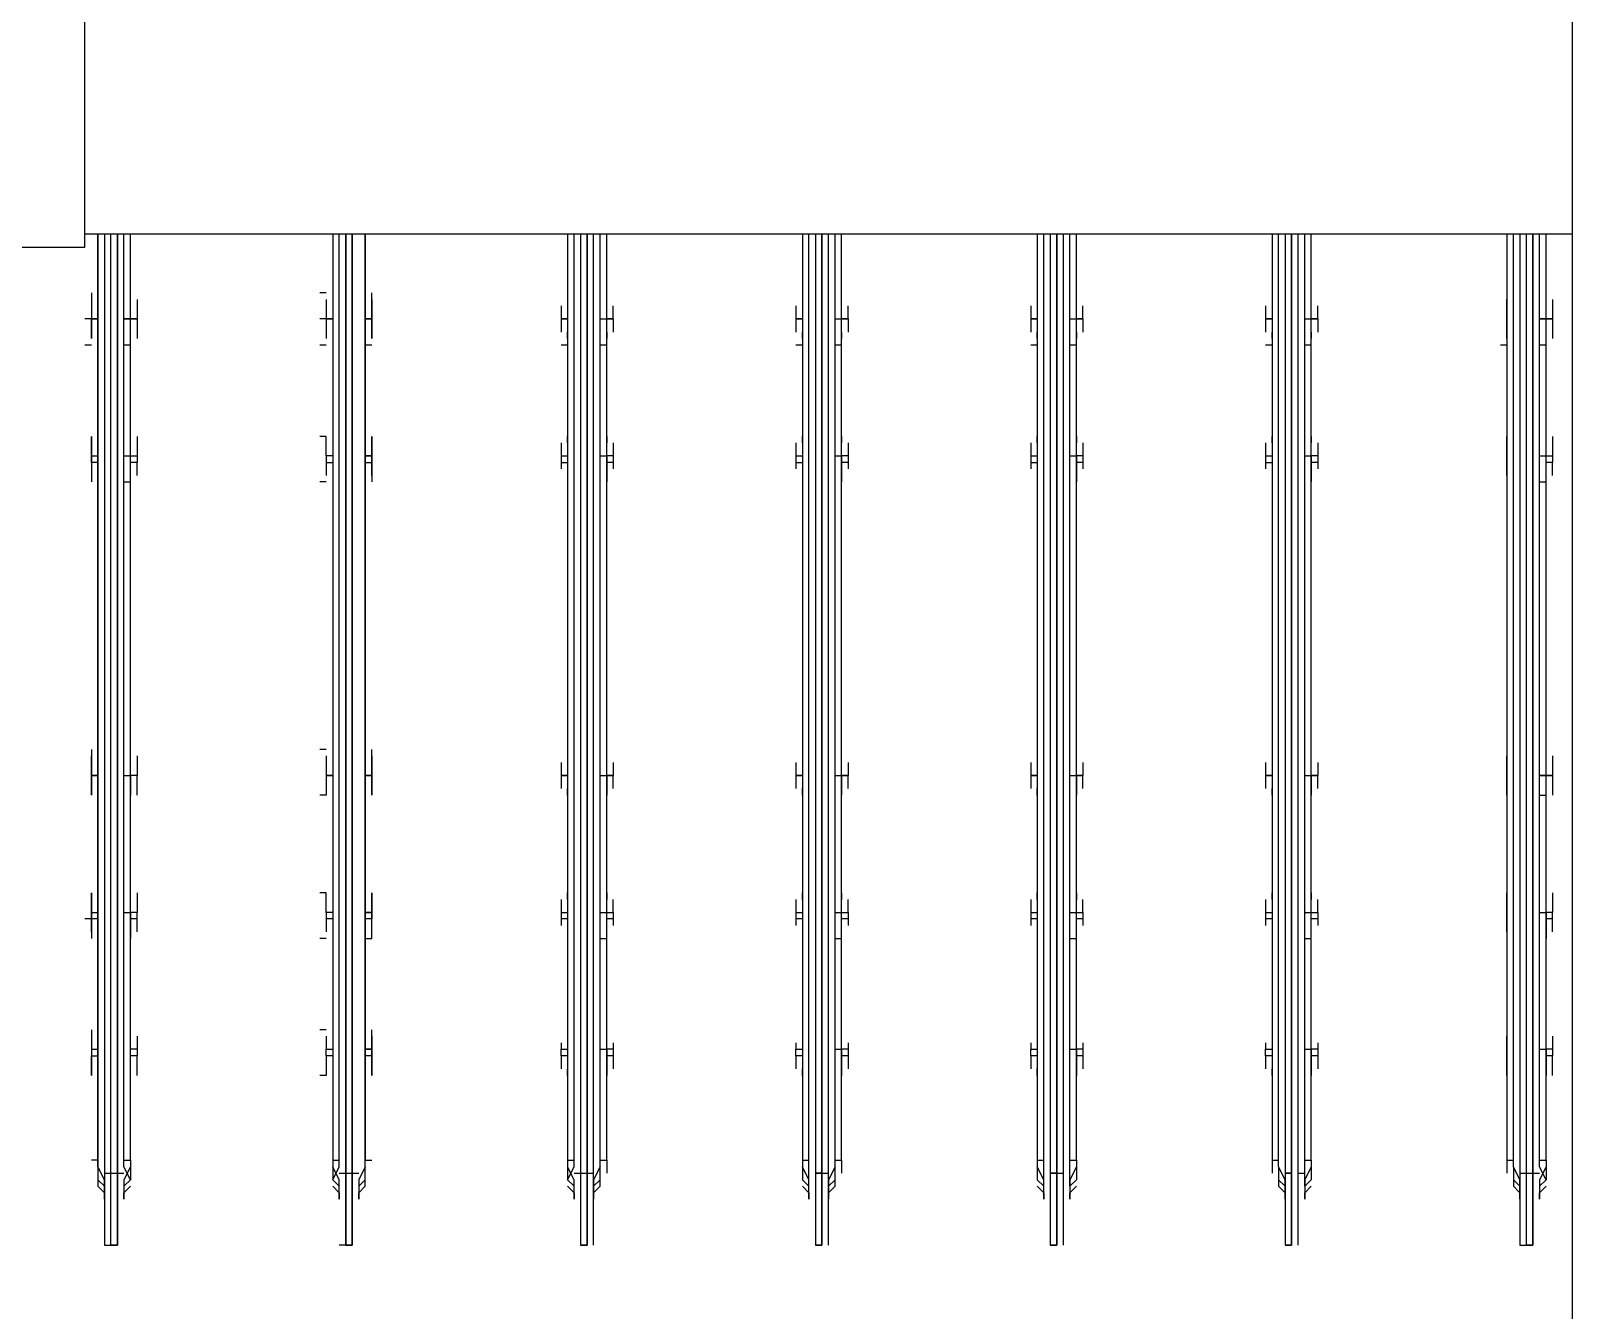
# Model space of a CAD drawing. Header units: metres. Extents: x 531689 to 532245, y 2673919 to 2674172.
# Drawn here: x 532023.7036 to 532024.0304, y 2674040.5751 to 2674040.8464 of the extents above; entities that cross this region are included whole.
import ezdxf

# ---------------------------------------------------------------- set-up
doc = ezdxf.new("R2010")
doc.units = ezdxf.units.M
doc.header["$MEASUREMENT"] = 0
doc.layers.add('IDT', color=7, linetype='Continuous')

# ---------------------------------------------------------------- blocks, each defined once
blk = doc.blocks.new('IDT')
at = {"layer": 'IDT', "color": 0, "lineweight": 25}
for p, q in [((16.90086, 8.9452), (16.90086, 9.80413)), ((16.91054, 9.66997), (16.90916, 9.66997)), ((16.90916, 9.66997), (16.90916, 9.65475)), ((16.90916, 9.65337), (16.90916, 9.66997)), ((16.90916, 9.66997), (16.91054, 9.66997)), ((16.91192, 9.66997), (16.91054, 9.66997)), ((16.91054, 9.66997), (16.91054, 9.65475)), ((16.91192, 9.65337), (16.91192, 9.66997)), ((16.95895, 9.66997), (16.95895, 9.65337)), ((16.96172, 9.66997), (16.96033, 9.66997)), ((16.96033, 9.66997), (16.96172, 9.66997)), ((16.96033, 9.65475), (16.96033, 9.66997)), ((16.96033, 9.66997), (16.96033, 9.65475)), ((16.96172, 9.65337), (16.96172, 9.66997)), ((17.00874, 9.66997), (17.00874, 9.65337)), ((17.01151, 9.66997), (17.01013, 9.66997)), ((17.01013, 9.66997), (17.01151, 9.66997)), ((17.01013, 9.65475), (17.01013, 9.66997)), ((17.01013, 9.66997), (17.01013, 9.65475)), ((17.01151, 9.65337), (17.01151, 9.66997)), ((17.05854, 9.66997), (17.05854, 9.65337)), ((17.0613, 9.66997), (17.05992, 9.66997)), ((17.05992, 9.66997), (17.0613, 9.66997)), ((17.05992, 9.65475), (17.05992, 9.66997)), ((17.05992, 9.66997), (17.05992, 9.65475)), ((17.0613, 9.65337), (17.0613, 9.66997)), ((17.10833, 9.66997), (17.10833, 9.65337)), ((17.1111, 9.66997), (17.10971, 9.66997)), ((17.10971, 9.66997), (17.1111, 9.66997)), ((17.10971, 9.65475), (17.10971, 9.66997)), ((17.10971, 9.66997), (17.10971, 9.65475)), ((17.1111, 9.65337), (17.1111, 9.66997)), ((17.15951, 9.65475), (17.15951, 9.66997)), ((17.15951, 9.66997), (17.16089, 9.66997)), ((17.16089, 9.66997), (17.15951, 9.66997)), ((17.15951, 9.66997), (17.15951, 9.65337)), ((17.16089, 9.66997), (17.16089, 9.65475)), ((17.16089, 9.65337), (17.16089, 9.66997)), ((17.16089, 9.66997), (17.16227, 9.66997)), ((17.21068, 9.66997), (17.2093, 9.66997)), ((17.2093, 9.66997), (17.2093, 9.65337)), ((17.2093, 9.65475), (17.2093, 9.66997)), ((17.2093, 9.66997), (17.21068, 9.66997)), ((17.21207, 9.66997), (17.21068, 9.66997)), ((17.21068, 9.66997), (17.21068, 9.65475)), ((17.21207, 9.65337), (17.21207, 9.66997)), ((16.90777, 9.6589), (16.90639, 9.65752)), ((16.90639, 9.65614), (16.90777, 9.65752)), ((16.90777, 9.65752), (16.90639, 9.65614)), ((16.90777, 9.65614), (16.90777, 9.66028)), ((16.90777, 9.66028), (16.90777, 9.6589)), ((16.91192, 9.6589), (16.91192, 9.66028)), ((16.91192, 9.66028), (16.91192, 9.65614)), ((16.91331, 9.65752), (16.91192, 9.6589)), ((16.91331, 9.65614), (16.91192, 9.65752)), ((16.91331, 9.65337), (16.91331, 9.65752)), ((16.95757, 9.6589), (16.95618, 9.65752)), ((16.95618, 9.65614), (16.95757, 9.65752)), ((16.95757, 9.65614), (16.95757, 9.66028)), ((16.95757, 9.66028), (16.95757, 9.6589)), ((16.95757, 9.65752), (16.95757, 9.65337)), ((16.96172, 9.6589), (16.96172, 9.66028)), ((16.96172, 9.66028), (16.96172, 9.65614)), ((16.9631, 9.65752), (16.96172, 9.6589)), ((16.9631, 9.65614), (16.96172, 9.65752)), ((16.9631, 9.65337), (16.9631, 9.65752)), ((17.00736, 9.6589), (17.00598, 9.65752)), ((17.00598, 9.65614), (17.00736, 9.65752)), ((17.00736, 9.65614), (17.00736, 9.66028)), ((17.00736, 9.66028), (17.00736, 9.6589)), ((17.00736, 9.65752), (17.00736, 9.65337)), ((17.01289, 9.6589), (17.01289, 9.66028)), ((17.01289, 9.66028), (17.01289, 9.65614)), ((17.01428, 9.65752), (17.01289, 9.6589)), ((17.01428, 9.65614), (17.01289, 9.65752)), ((17.01289, 9.65752), (17.01289, 9.65337)), ((17.05854, 9.6589), (17.05715, 9.65752)), ((17.05715, 9.65752), (17.05715, 9.65337)), ((17.05854, 9.65752), (17.05715, 9.65614)), ((17.05854, 9.66028), (17.05854, 9.6589)), ((17.05854, 9.65614), (17.05854, 9.66028)), ((17.06269, 9.6589), (17.06269, 9.66028)), ((17.06269, 9.66028), (17.06269, 9.65614)), ((17.06407, 9.65752), (17.06269, 9.6589)), ((17.06407, 9.65614), (17.06269, 9.65752)), ((17.06269, 9.65752), (17.06269, 9.65337)), ((17.10833, 9.6589), (17.10695, 9.65752)), ((17.10695, 9.65752), (17.10695, 9.65337)), ((17.10833, 9.65752), (17.10695, 9.65614)), ((17.10833, 9.66028), (17.10833, 9.6589)), ((17.10833, 9.65614), (17.10833, 9.66028)), ((17.11248, 9.6589), (17.11248, 9.66028)), ((17.11248, 9.66028), (17.11248, 9.65614)), ((17.11386, 9.65752), (17.11248, 9.6589)), ((17.11386, 9.65614), (17.11248, 9.65752)), ((17.11248, 9.65752), (17.11386, 9.65614)), ((17.15812, 9.6589), (17.15674, 9.65752)), ((17.15674, 9.65752), (17.15674, 9.65337)), ((17.15812, 9.65752), (17.15674, 9.65614)), ((17.15812, 9.66028), (17.15812, 9.6589)), ((17.15812, 9.65614), (17.15812, 9.66028)), ((17.16227, 9.6589), (17.16227, 9.66028)), ((17.16227, 9.66028), (17.16227, 9.65614)), ((17.16366, 9.65752), (17.16227, 9.6589)), ((17.16366, 9.65614), (17.16227, 9.65752)), ((17.16227, 9.65752), (17.16366, 9.65614)), ((17.20792, 9.6589), (17.20653, 9.65752)), ((17.20653, 9.65614), (17.20792, 9.65752)), ((17.20792, 9.65752), (17.20653, 9.65614)), ((17.20792, 9.65614), (17.20792, 9.66028)), ((17.20792, 9.66028), (17.20792, 9.6589)), ((17.21207, 9.6589), (17.21207, 9.66028)), ((17.21207, 9.66028), (17.21207, 9.65614)), ((17.21345, 9.65752), (17.21207, 9.6589)), ((17.21345, 9.65614), (17.21207, 9.65752)), ((17.21345, 9.65337), (17.21345, 9.65752)), ((16.90639, 9.65337), (16.90777, 9.65614)), ((16.90639, 9.65475), (16.90639, 9.65614)), ((16.90639, 9.65614), (16.90777, 9.65337)), ((16.90639, 9.65199), (16.90639, 9.65475)), ((16.90916, 9.65475), (16.90777, 9.65475)), ((16.91054, 9.65475), (16.90916, 9.65475)), ((16.90916, 9.65475), (16.90916, 9.45558)), ((16.91192, 9.65475), (16.91054, 9.65475)), ((16.91054, 9.65475), (16.91054, 9.45558)), ((16.91192, 9.65614), (16.91331, 9.65337)), ((16.91331, 9.65475), (16.91331, 9.65614)), ((16.91469, 9.65199), (16.91469, 9.65475)), ((16.95618, 9.65337), (16.95757, 9.65614)), ((16.95618, 9.65475), (16.95618, 9.65614)), ((16.95618, 9.65199), (16.95618, 9.65475)), ((16.95895, 9.65475), (16.95757, 9.65475)), ((16.96172, 9.65475), (16.96033, 9.65475)), ((16.96033, 9.65475), (16.96172, 9.65475)), ((16.96033, 9.45558), (16.96033, 9.65475)), ((16.96033, 9.65475), (16.96033, 9.45558)), ((16.96172, 9.65614), (16.9631, 9.65337)), ((16.9631, 9.65475), (16.9631, 9.65614)), ((16.96448, 9.65199), (16.96448, 9.65475)), ((17.00598, 9.65337), (17.00736, 9.65614)), ((17.00598, 9.65475), (17.00598, 9.65614)), ((17.00598, 9.65199), (17.00598, 9.65475)), ((17.01013, 9.65475), (17.00874, 9.65475)), ((17.01013, 9.65475), (17.01013, 9.45558)), ((17.01013, 9.45558), (17.01013, 9.65475)), ((17.01013, 9.65475), (17.01151, 9.65475)), ((17.01151, 9.65475), (17.01013, 9.65475)), ((17.01289, 9.65614), (17.01428, 9.65337)), ((17.01428, 9.65475), (17.01428, 9.65614)), ((17.01428, 9.65199), (17.01428, 9.65475)), ((17.05577, 9.65199), (17.05577, 9.65475)), ((17.05715, 9.65337), (17.05854, 9.65614)), ((17.05715, 9.65614), (17.05715, 9.65475)), ((17.05992, 9.65475), (17.05854, 9.65475)), ((17.05992, 9.65475), (17.05992, 9.45558)), ((17.05992, 9.45558), (17.05992, 9.65475)), ((17.05992, 9.65475), (17.0613, 9.65475)), ((17.0613, 9.65475), (17.05992, 9.65475)), ((17.06269, 9.65614), (17.06407, 9.65337)), ((17.06407, 9.65475), (17.06407, 9.65614)), ((17.06407, 9.65199), (17.06407, 9.65475)), ((17.10556, 9.65199), (17.10556, 9.65475)), ((17.10695, 9.65337), (17.10833, 9.65614)), ((17.10695, 9.65614), (17.10695, 9.65475)), ((17.10971, 9.65475), (17.10833, 9.65475)), ((17.1111, 9.65475), (17.10971, 9.65475)), ((17.10971, 9.45558), (17.10971, 9.65475)), ((17.10971, 9.65475), (17.10971, 9.45558)), ((17.11248, 9.65475), (17.1111, 9.65475)), ((17.11248, 9.65614), (17.11386, 9.65337)), ((17.11386, 9.65614), (17.11248, 9.65337)), ((17.11386, 9.65475), (17.11386, 9.65614)), ((17.11386, 9.65199), (17.11386, 9.65475)), ((17.15674, 9.65337), (17.15812, 9.65614)), ((17.15674, 9.65614), (17.15674, 9.65475)), ((17.15674, 9.65475), (17.15674, 9.65199)), ((17.15951, 9.65475), (17.15812, 9.65475)), ((17.16089, 9.65475), (17.15951, 9.65475)), ((17.15951, 9.45558), (17.15951, 9.65475)), ((17.16227, 9.65475), (17.16089, 9.65475)), ((17.16089, 9.65475), (17.16089, 9.45558)), ((17.16227, 9.65614), (17.16366, 9.65337)), ((17.16366, 9.65614), (17.16227, 9.65337)), ((17.16366, 9.65475), (17.16366, 9.65614)), ((17.16366, 9.65199), (17.16366, 9.65475)), ((17.20653, 9.65337), (17.20792, 9.65614)), ((17.20653, 9.65475), (17.20653, 9.65614)), ((17.20653, 9.65614), (17.20792, 9.65337)), ((17.20653, 9.65199), (17.20653, 9.65475)), ((17.2093, 9.65475), (17.20792, 9.65475)), ((17.21068, 9.65475), (17.2093, 9.65475)), ((17.2093, 9.45558), (17.2093, 9.65475)), ((17.21207, 9.65475), (17.21068, 9.65475)), ((17.21068, 9.65475), (17.21068, 9.45558)), ((17.21207, 9.65614), (17.21345, 9.65337)), ((17.21345, 9.65475), (17.21345, 9.65614)), ((17.21345, 9.65199), (17.21345, 9.65475)), ((16.90777, 9.65199), (16.90639, 9.65199)), ((16.90639, 9.65199), (16.90639, 9.45558)), ((16.90777, 9.65337), (16.90777, 9.45558)), ((16.90916, 9.45558), (16.90916, 9.65337)), ((16.91192, 9.45558), (16.91192, 9.65337)), ((16.91331, 9.65337), (16.91331, 9.45558)), ((16.91469, 9.65199), (16.91331, 9.65199)), ((16.91469, 9.45558), (16.91469, 9.65199)), ((16.95757, 9.65199), (16.95618, 9.65199)), ((16.95618, 9.65199), (16.95618, 9.45558)), ((16.95757, 9.65337), (16.95757, 9.45558)), ((16.95895, 9.65337), (16.95895, 9.45558)), ((16.96172, 9.45558), (16.96172, 9.65337)), ((16.9631, 9.65337), (16.9631, 9.45558)), ((16.96448, 9.65199), (16.9631, 9.65199)), ((16.96448, 9.45558), (16.96448, 9.65199)), ((17.00736, 9.65199), (17.00598, 9.65199)), ((17.00598, 9.65199), (17.00598, 9.45558)), ((17.00736, 9.65337), (17.00736, 9.45558)), ((17.00874, 9.65337), (17.00874, 9.45558)), ((17.01151, 9.45558), (17.01151, 9.65337)), ((17.01289, 9.65337), (17.01289, 9.45558)), ((17.01428, 9.65199), (17.01289, 9.65199)), ((17.01428, 9.45558), (17.01428, 9.65199)), ((17.05715, 9.65199), (17.05577, 9.65199)), ((17.05577, 9.65199), (17.05577, 9.45558)), ((17.05715, 9.65337), (17.05715, 9.45558)), ((17.05854, 9.65337), (17.05854, 9.45558)), ((17.0613, 9.45558), (17.0613, 9.65337)), ((17.06269, 9.65337), (17.06269, 9.45558)), ((17.06407, 9.65199), (17.06269, 9.65199)), ((17.06407, 9.45558), (17.06407, 9.65199)), ((17.10695, 9.65199), (17.10556, 9.65199)), ((17.10556, 9.65199), (17.10556, 9.45558)), ((17.10695, 9.65337), (17.10695, 9.45558)), ((17.10833, 9.65337), (17.10833, 9.45558)), ((17.1111, 9.45558), (17.1111, 9.65337)), ((17.11248, 9.65337), (17.11248, 9.45558)), ((17.11386, 9.65199), (17.11248, 9.65199)), ((17.11386, 9.45558), (17.11386, 9.65199)), ((17.15674, 9.65199), (17.15536, 9.65199)), ((17.15674, 9.65337), (17.15674, 9.45558)), ((17.15674, 9.45558), (17.15674, 9.65199)), ((17.15951, 9.65337), (17.15951, 9.45558)), ((17.16089, 9.45558), (17.16089, 9.65337)), ((17.16227, 9.65337), (17.16227, 9.45558)), ((17.16366, 9.65199), (17.16227, 9.65199)), ((17.16366, 9.45558), (17.16366, 9.65199)), ((17.20792, 9.65199), (17.20653, 9.65199)), ((17.20653, 9.65199), (17.20653, 9.45558)), ((17.20792, 9.65337), (17.20792, 9.45558)), ((17.2093, 9.65337), (17.2093, 9.45558)), ((17.21207, 9.45558), (17.21207, 9.65337)), ((17.21345, 9.65337), (17.21345, 9.45558)), ((17.21345, 9.45558), (17.21345, 9.65199)), ((17.21345, 9.65199), (17.21483, 9.65199)), ((16.90501, 9.634), (16.90501, 9.63262)), ((16.90501, 9.63262), (16.90501, 9.62986)), ((16.90639, 9.62847), (16.90639, 9.634)), ((16.91469, 9.62986), (16.91469, 9.634)), ((16.91469, 9.634), (16.91469, 9.63262)), ((16.91469, 9.63262), (16.91469, 9.62986)), ((16.9548, 9.62986), (16.9548, 9.63262)), ((16.95618, 9.62986), (16.95618, 9.634)), ((16.95618, 9.634), (16.95618, 9.63262)), ((16.96448, 9.62847), (16.96448, 9.634)), ((16.96448, 9.634), (16.96448, 9.63262)), ((16.96587, 9.62986), (16.96587, 9.63262)), ((17.00459, 9.62986), (17.00459, 9.63262)), ((17.00598, 9.62986), (17.00598, 9.634)), ((17.00598, 9.634), (17.00598, 9.63262)), ((17.01428, 9.62847), (17.01428, 9.634)), ((17.01428, 9.634), (17.01428, 9.63262)), ((17.01566, 9.62986), (17.01566, 9.63262)), ((17.05439, 9.62986), (17.05439, 9.63262)), ((17.05577, 9.62986), (17.05577, 9.634)), ((17.05577, 9.634), (17.05577, 9.63262)), ((17.06407, 9.62847), (17.06407, 9.634)), ((17.06407, 9.634), (17.06407, 9.63262)), ((17.06545, 9.62986), (17.06545, 9.63262)), ((17.10418, 9.62986), (17.10418, 9.63262)), ((17.10556, 9.62986), (17.10556, 9.634)), ((17.10556, 9.634), (17.10556, 9.63262)), ((17.11386, 9.62847), (17.11386, 9.634)), ((17.11386, 9.634), (17.11386, 9.63262)), ((17.11525, 9.62986), (17.11525, 9.63262)), ((17.15536, 9.62986), (17.15536, 9.634)), ((17.15536, 9.634), (17.15536, 9.63262)), ((17.15536, 9.63262), (17.15536, 9.62986)), ((17.16366, 9.62847), (17.16366, 9.634)), ((17.16504, 9.63262), (17.16504, 9.634)), ((17.16504, 9.634), (17.16642, 9.634)), ((17.16504, 9.62986), (17.16504, 9.63262)), ((17.20515, 9.634), (17.20515, 9.63262)), ((17.20515, 9.63262), (17.20515, 9.62986)), ((17.20653, 9.634), (17.20653, 9.62986)), ((17.21483, 9.62986), (17.21483, 9.634)), ((17.21483, 9.634), (17.21483, 9.63262)), ((17.21483, 9.63262), (17.21483, 9.62986)), ((16.90501, 9.62847), (16.90501, 9.62986)), ((16.90501, 9.62986), (16.90639, 9.62986)), ((16.90501, 9.62709), (16.90501, 9.62847)), ((16.90501, 9.62847), (16.90639, 9.62847)), ((16.90777, 9.62847), (16.90639, 9.62847)), ((16.90639, 9.62847), (16.90639, 9.62432)), ((16.91469, 9.62432), (16.91469, 9.62986)), ((16.91469, 9.62986), (16.91469, 9.62709)), ((16.9548, 9.62847), (16.9548, 9.62986)), ((16.9548, 9.62986), (16.95618, 9.62986)), ((16.9548, 9.62709), (16.9548, 9.62847)), ((16.9548, 9.62847), (16.95618, 9.62847)), ((16.95618, 9.62847), (16.95618, 9.62986)), ((16.95757, 9.62847), (16.95618, 9.62847)), ((16.95618, 9.62847), (16.95618, 9.62432)), ((16.96448, 9.62986), (16.96587, 9.62986)), ((16.96448, 9.62432), (16.96448, 9.62847)), ((16.96587, 9.62847), (16.96448, 9.62847)), ((16.96587, 9.62986), (16.96587, 9.62847)), ((16.96587, 9.62709), (16.96587, 9.62847)), ((17.00459, 9.62847), (17.00459, 9.62986)), ((17.00459, 9.62986), (17.00598, 9.62986)), ((17.00459, 9.62709), (17.00459, 9.62847)), ((17.00459, 9.62847), (17.00598, 9.62847)), ((17.00598, 9.62847), (17.00598, 9.62986)), ((17.00736, 9.62847), (17.00598, 9.62847)), ((17.00598, 9.62847), (17.00598, 9.62432)), ((17.01428, 9.62986), (17.01566, 9.62986)), ((17.01428, 9.62432), (17.01428, 9.62847)), ((17.01566, 9.62847), (17.01428, 9.62847)), ((17.01566, 9.62986), (17.01566, 9.62847)), ((17.01566, 9.62709), (17.01566, 9.62847)), ((17.05439, 9.62847), (17.05439, 9.62986)), ((17.05439, 9.62986), (17.05577, 9.62986)), ((17.05439, 9.62709), (17.05439, 9.62847)), ((17.05439, 9.62847), (17.05577, 9.62847)), ((17.05577, 9.62847), (17.05577, 9.62986)), ((17.05715, 9.62847), (17.05577, 9.62847)), ((17.05577, 9.62847), (17.05577, 9.62432)), ((17.06407, 9.62986), (17.06545, 9.62986)), ((17.06407, 9.62432), (17.06407, 9.62847)), ((17.06545, 9.62847), (17.06407, 9.62847)), ((17.06545, 9.62986), (17.06545, 9.62847)), ((17.06545, 9.62709), (17.06545, 9.62847)), ((17.10418, 9.62847), (17.10418, 9.62986)), ((17.10418, 9.62986), (17.10556, 9.62986)), ((17.10418, 9.62709), (17.10418, 9.62847)), ((17.10418, 9.62847), (17.10556, 9.62847)), ((17.10556, 9.62847), (17.10556, 9.62986)), ((17.10695, 9.62847), (17.10556, 9.62847)), ((17.10556, 9.62847), (17.10556, 9.62432)), ((17.11386, 9.62986), (17.11525, 9.62986)), ((17.11386, 9.62432), (17.11386, 9.62847)), ((17.11525, 9.62847), (17.11386, 9.62847)), ((17.11525, 9.62986), (17.11525, 9.62847)), ((17.11525, 9.62709), (17.11525, 9.62847)), ((17.15536, 9.62986), (17.15536, 9.62847)), ((17.15536, 9.62847), (17.15536, 9.62986)), ((17.15536, 9.62986), (17.15674, 9.62986)), ((17.15536, 9.62847), (17.15674, 9.62847)), ((17.15674, 9.62847), (17.15536, 9.62847)), ((17.15536, 9.62847), (17.15536, 9.62432)), ((17.15536, 9.62709), (17.15536, 9.62847)), ((17.16366, 9.62986), (17.16504, 9.62986)), ((17.16366, 9.62432), (17.16366, 9.62847)), ((17.16504, 9.62847), (17.16366, 9.62847)), ((17.16504, 9.62986), (17.16504, 9.62847)), ((17.16504, 9.62709), (17.16504, 9.62847)), ((17.20515, 9.62847), (17.20515, 9.62986)), ((17.20515, 9.62986), (17.20653, 9.62986)), ((17.20515, 9.62709), (17.20515, 9.62847)), ((17.20515, 9.62847), (17.20653, 9.62847)), ((17.20653, 9.62986), (17.20653, 9.62847)), ((17.20653, 9.62847), (17.20653, 9.62432)), ((17.21483, 9.62986), (17.21345, 9.62986)), ((17.21483, 9.62847), (17.21345, 9.62847)), ((17.21483, 9.62847), (17.21483, 9.62986)), ((17.21483, 9.62709), (17.21483, 9.62986)), ((17.21483, 9.62432), (17.21483, 9.62847)), ((16.90501, 9.62571), (16.90501, 9.62709)), ((16.91469, 9.62709), (16.91469, 9.62571)), ((16.95618, 9.62709), (16.95618, 9.62571)), ((16.96448, 9.62571), (16.96448, 9.62709)), ((17.00598, 9.62709), (17.00598, 9.62571)), ((17.01428, 9.62571), (17.01428, 9.62709)), ((17.05577, 9.62709), (17.05577, 9.62571)), ((17.06407, 9.62571), (17.06407, 9.62709)), ((17.10556, 9.62709), (17.10556, 9.62571)), ((17.11386, 9.62571), (17.11386, 9.62709)), ((17.15536, 9.62571), (17.15536, 9.62709)), ((17.16504, 9.62571), (17.16504, 9.62709)), ((17.20515, 9.62571), (17.20515, 9.62709)), ((17.21483, 9.62571), (17.21483, 9.62709)), ((17.16504, 9.62432), (17.16642, 9.62432)), ((16.90501, 9.60358), (16.90501, 9.60219)), ((16.90501, 9.60219), (16.90501, 9.60081)), ((16.90639, 9.60081), (16.90639, 9.60496)), ((16.91469, 9.59943), (16.91469, 9.60496)), ((16.91469, 9.60358), (16.91469, 9.60219)), ((16.91469, 9.60219), (16.91469, 9.59943)), ((16.9548, 9.60081), (16.9548, 9.60219)), ((16.95757, 9.60496), (16.95618, 9.60496)), ((16.95618, 9.60496), (16.95618, 9.60081)), ((16.95618, 9.60358), (16.95618, 9.60219)), ((16.96448, 9.60081), (16.96448, 9.60496)), ((16.96448, 9.60219), (16.96448, 9.60358)), ((16.96587, 9.60081), (16.96587, 9.60219)), ((17.00459, 9.60081), (17.00459, 9.60219)), ((17.00736, 9.60496), (17.00598, 9.60496)), ((17.00598, 9.60496), (17.00598, 9.60081)), ((17.00598, 9.60358), (17.00598, 9.60219)), ((17.01428, 9.60081), (17.01428, 9.60496)), ((17.01428, 9.60219), (17.01428, 9.60358)), ((17.01566, 9.60081), (17.01566, 9.60219)), ((17.05439, 9.60081), (17.05439, 9.60219)), ((17.05715, 9.60496), (17.05577, 9.60496)), ((17.05577, 9.60496), (17.05577, 9.60081)), ((17.05577, 9.60358), (17.05577, 9.60219)), ((17.06407, 9.60081), (17.06407, 9.60496)), ((17.06407, 9.60219), (17.06407, 9.60358)), ((17.06545, 9.60081), (17.06545, 9.60219)), ((17.10418, 9.60081), (17.10418, 9.60219)), ((17.10695, 9.60496), (17.10556, 9.60496)), ((17.10556, 9.60496), (17.10556, 9.60081)), ((17.10556, 9.60358), (17.10556, 9.60219)), ((17.11386, 9.60081), (17.11386, 9.60496)), ((17.11386, 9.60219), (17.11386, 9.60358)), ((17.11525, 9.60081), (17.11525, 9.60219)), ((17.15674, 9.60496), (17.15536, 9.60496)), ((17.15536, 9.60496), (17.15536, 9.60081)), ((17.15536, 9.60358), (17.15536, 9.60219)), ((17.15536, 9.60219), (17.15536, 9.60081)), ((17.16366, 9.60081), (17.16366, 9.60496)), ((17.16504, 9.60496), (17.16642, 9.60496)), ((17.16504, 9.60219), (17.16504, 9.60358)), ((17.16504, 9.60081), (17.16504, 9.60219)), ((17.20515, 9.60358), (17.20515, 9.60219)), ((17.20515, 9.60219), (17.20515, 9.60081)), ((17.20653, 9.60081), (17.20653, 9.60496)), ((17.21483, 9.60081), (17.21483, 9.60496)), ((17.21483, 9.60358), (17.21483, 9.60219)), ((17.21483, 9.60219), (17.21483, 9.60081)), ((16.90501, 9.60081), (16.90501, 9.59943)), ((16.90501, 9.60081), (16.90639, 9.60081)), ((16.90501, 9.59943), (16.90639, 9.59943)), ((16.90501, 9.59666), (16.90501, 9.59943)), ((16.90639, 9.59943), (16.90639, 9.60081)), ((16.90777, 9.59943), (16.90639, 9.59943)), ((16.90639, 9.59943), (16.90639, 9.59528)), ((16.91469, 9.59943), (16.91469, 9.59666)), ((16.91469, 9.59528), (16.91469, 9.59943)), ((16.9548, 9.59943), (16.9548, 9.60081)), ((16.9548, 9.60081), (16.95618, 9.60081)), ((16.95618, 9.59943), (16.9548, 9.59943)), ((16.9548, 9.59943), (16.9548, 9.59666)), ((16.95618, 9.60081), (16.95618, 9.59943)), ((16.95757, 9.59943), (16.95618, 9.59943)), ((16.95618, 9.59943), (16.95618, 9.59528)), ((16.96448, 9.59943), (16.96448, 9.60081)), ((16.96448, 9.60081), (16.96587, 9.60081)), ((16.96448, 9.59528), (16.96448, 9.59943)), ((16.96587, 9.59943), (16.96448, 9.59943)), ((16.96587, 9.59943), (16.96587, 9.60081)), ((16.96587, 9.59666), (16.96587, 9.59943)), ((17.00459, 9.59943), (17.00459, 9.60081)), ((17.00459, 9.60081), (17.00598, 9.60081)), ((17.00598, 9.59943), (17.00459, 9.59943)), ((17.00459, 9.59943), (17.00459, 9.59666)), ((17.00598, 9.60081), (17.00598, 9.59943)), ((17.00736, 9.59943), (17.00598, 9.59943)), ((17.00598, 9.59943), (17.00598, 9.59528)), ((17.01428, 9.59943), (17.01428, 9.60081)), ((17.01428, 9.60081), (17.01566, 9.60081)), ((17.01428, 9.59528), (17.01428, 9.59943)), ((17.01566, 9.59943), (17.01428, 9.59943)), ((17.01566, 9.59943), (17.01566, 9.60081)), ((17.01566, 9.59666), (17.01566, 9.59943)), ((17.05439, 9.59943), (17.05439, 9.60081)), ((17.05439, 9.60081), (17.05577, 9.60081)), ((17.05577, 9.59943), (17.05439, 9.59943)), ((17.05439, 9.59943), (17.05439, 9.59666)), ((17.05577, 9.60081), (17.05577, 9.59943)), ((17.05715, 9.59943), (17.05577, 9.59943)), ((17.05577, 9.59943), (17.05577, 9.59528)), ((17.06407, 9.59943), (17.06407, 9.60081)), ((17.06407, 9.60081), (17.06545, 9.60081)), ((17.06407, 9.59528), (17.06407, 9.59943)), ((17.06545, 9.59943), (17.06407, 9.59943)), ((17.06545, 9.59943), (17.06545, 9.60081)), ((17.06545, 9.59666), (17.06545, 9.59943)), ((17.10418, 9.59943), (17.10418, 9.60081)), ((17.10418, 9.60081), (17.10556, 9.60081)), ((17.10556, 9.59943), (17.10418, 9.59943)), ((17.10418, 9.59943), (17.10418, 9.59666)), ((17.10556, 9.60081), (17.10556, 9.59943)), ((17.10695, 9.59943), (17.10556, 9.59943)), ((17.10556, 9.59943), (17.10556, 9.59528)), ((17.11386, 9.59943), (17.11386, 9.60081)), ((17.11386, 9.60081), (17.11525, 9.60081)), ((17.11386, 9.59528), (17.11386, 9.59943)), ((17.11525, 9.59943), (17.11386, 9.59943)), ((17.11525, 9.59943), (17.11525, 9.60081)), ((17.11525, 9.59666), (17.11525, 9.59943)), ((17.15536, 9.59943), (17.15536, 9.60081)), ((17.15536, 9.60081), (17.15536, 9.59943)), ((17.15536, 9.60081), (17.15674, 9.60081)), ((17.15536, 9.59943), (17.15674, 9.59943)), ((17.15674, 9.59943), (17.15536, 9.59943)), ((17.15536, 9.59943), (17.15536, 9.59528)), ((17.15536, 9.59666), (17.15536, 9.59943)), ((17.16366, 9.59943), (17.16366, 9.60081)), ((17.16366, 9.60081), (17.16504, 9.60081)), ((17.16366, 9.59943), (17.16504, 9.59943)), ((17.16366, 9.59528), (17.16366, 9.59943)), ((17.16504, 9.59943), (17.16504, 9.60081)), ((17.16504, 9.59943), (17.16504, 9.59666)), ((17.20515, 9.60081), (17.20515, 9.59943)), ((17.20515, 9.60081), (17.20653, 9.60081)), ((17.20515, 9.59943), (17.20653, 9.59943)), ((17.20515, 9.59666), (17.20515, 9.59943)), ((17.20653, 9.59943), (17.20653, 9.60081)), ((17.20792, 9.59943), (17.20653, 9.59943)), ((17.20653, 9.59943), (17.20653, 9.59528)), ((17.21345, 9.60081), (17.21483, 9.60081)), ((17.21483, 9.59943), (17.21345, 9.59943)), ((17.21483, 9.60081), (17.21483, 9.59943)), ((17.21483, 9.59943), (17.21483, 9.60081)), ((17.21483, 9.60081), (17.21622, 9.60081)), ((17.21483, 9.59943), (17.21483, 9.59666)), ((17.21483, 9.59528), (17.21483, 9.59943)), ((16.90501, 9.59528), (16.90501, 9.59666)), ((16.91469, 9.59666), (16.91469, 9.59528)), ((16.95618, 9.59528), (16.95618, 9.59666)), ((16.96448, 9.59666), (16.96448, 9.59528)), ((17.00598, 9.59528), (17.00598, 9.59666)), ((17.01428, 9.59666), (17.01428, 9.59528)), ((17.05577, 9.59528), (17.05577, 9.59666)), ((17.06407, 9.59666), (17.06407, 9.59528)), ((17.10556, 9.59528), (17.10556, 9.59666)), ((17.11386, 9.59666), (17.11386, 9.59528)), ((17.15536, 9.59528), (17.15536, 9.59666)), ((17.16504, 9.59666), (17.16504, 9.59528)), ((17.16504, 9.59528), (17.16642, 9.59528)), ((17.20515, 9.59528), (17.20515, 9.59666)), ((17.21483, 9.59666), (17.21483, 9.59528)), ((16.90501, 9.57315), (16.90501, 9.57453)), ((16.90501, 9.57038), (16.90501, 9.57315)), ((16.90777, 9.57453), (16.90639, 9.57453)), ((16.90639, 9.57453), (16.90639, 9.57038)), ((16.91469, 9.57038), (16.91469, 9.57453)), ((16.91469, 9.57453), (16.91469, 9.57315)), ((16.91469, 9.57315), (16.91469, 9.57038)), ((16.9548, 9.57315), (16.9548, 9.57038)), ((16.95618, 9.57038), (16.95618, 9.57453)), ((16.95618, 9.57453), (16.95618, 9.57315)), ((16.96448, 9.57038), (16.96448, 9.57453)), ((16.96448, 9.57453), (16.96448, 9.57315)), ((16.96587, 9.57038), (16.96587, 9.57315)), ((17.00459, 9.57315), (17.00459, 9.57038)), ((17.00598, 9.57038), (17.00598, 9.57453)), ((17.00598, 9.57453), (17.00598, 9.57315)), ((17.01428, 9.57038), (17.01428, 9.57453)), ((17.01428, 9.57453), (17.01428, 9.57315)), ((17.01566, 9.57038), (17.01566, 9.57315)), ((17.05439, 9.57315), (17.05439, 9.57038)), ((17.05577, 9.57038), (17.05577, 9.57453)), ((17.05577, 9.57453), (17.05577, 9.57315)), ((17.06407, 9.57038), (17.06407, 9.57453)), ((17.06407, 9.57453), (17.06407, 9.57315)), ((17.06545, 9.57038), (17.06545, 9.57315)), ((17.10418, 9.57315), (17.10418, 9.57038)), ((17.10556, 9.57038), (17.10556, 9.57453)), ((17.10556, 9.57453), (17.10556, 9.57315)), ((17.11386, 9.57038), (17.11386, 9.57453)), ((17.11386, 9.57453), (17.11386, 9.57315)), ((17.11525, 9.57038), (17.11525, 9.57315)), ((17.15536, 9.57315), (17.15536, 9.57453)), ((17.15536, 9.57453), (17.15536, 9.57038)), ((17.15536, 9.57038), (17.15536, 9.57315)), ((17.16366, 9.57038), (17.16366, 9.57453)), ((17.16504, 9.57315), (17.16504, 9.57453)), ((17.16504, 9.57453), (17.16642, 9.57453)), ((17.16504, 9.57038), (17.16504, 9.57315)), ((17.20515, 9.57453), (17.20515, 9.57315)), ((17.20515, 9.57315), (17.20515, 9.57038)), ((17.20653, 9.57038), (17.20653, 9.57453)), ((17.21483, 9.57038), (17.21483, 9.57453)), ((17.21483, 9.57453), (17.21483, 9.57315)), ((17.21483, 9.57315), (17.21483, 9.57038)), ((16.90501, 9.56761), (16.90501, 9.57038)), ((16.90501, 9.57038), (16.90639, 9.57038)), ((16.90639, 9.57038), (16.90501, 9.57038)), ((16.90639, 9.57038), (16.90639, 9.56485)), ((16.90777, 9.57038), (16.90639, 9.57038)), ((16.90639, 9.57038), (16.90777, 9.57038)), ((16.91469, 9.56485), (16.91469, 9.57038)), ((16.91469, 9.57038), (16.91469, 9.56761)), ((16.9548, 9.56761), (16.9548, 9.57038)), ((16.9548, 9.57038), (16.95618, 9.57038)), ((16.9548, 9.57038), (16.95618, 9.57038)), ((16.95618, 9.57038), (16.9548, 9.57038)), ((16.95757, 9.57038), (16.95618, 9.57038)), ((16.95618, 9.57038), (16.95618, 9.56485)), ((16.96448, 9.56485), (16.96448, 9.57038)), ((16.96587, 9.57038), (16.96448, 9.57038)), ((16.96448, 9.57038), (16.96587, 9.57038)), ((16.96587, 9.57038), (16.96448, 9.57038)), ((16.96587, 9.56761), (16.96587, 9.57038)), ((17.00459, 9.56761), (17.00459, 9.57038)), ((17.00459, 9.57038), (17.00598, 9.57038)), ((17.00459, 9.57038), (17.00598, 9.57038)), ((17.00598, 9.57038), (17.00459, 9.57038)), ((17.00736, 9.57038), (17.00598, 9.57038)), ((17.00598, 9.57038), (17.00598, 9.56485)), ((17.01428, 9.56485), (17.01428, 9.57038)), ((17.01566, 9.57038), (17.01428, 9.57038)), ((17.01428, 9.57038), (17.01566, 9.57038)), ((17.01566, 9.57038), (17.01428, 9.57038)), ((17.01566, 9.56761), (17.01566, 9.57038)), ((17.05439, 9.56761), (17.05439, 9.57038)), ((17.05439, 9.57038), (17.05577, 9.57038)), ((17.05439, 9.57038), (17.05577, 9.57038)), ((17.05577, 9.57038), (17.05439, 9.57038)), ((17.05715, 9.57038), (17.05577, 9.57038)), ((17.05577, 9.57038), (17.05577, 9.56485)), ((17.06407, 9.56485), (17.06407, 9.57038)), ((17.06545, 9.57038), (17.06407, 9.57038)), ((17.06407, 9.57038), (17.06545, 9.57038)), ((17.06545, 9.57038), (17.06407, 9.57038)), ((17.06545, 9.56761), (17.06545, 9.57038)), ((17.10418, 9.56761), (17.10418, 9.57038)), ((17.10418, 9.57038), (17.10556, 9.57038)), ((17.10418, 9.57038), (17.10556, 9.57038)), ((17.10556, 9.57038), (17.10418, 9.57038)), ((17.10695, 9.57038), (17.10556, 9.57038)), ((17.10556, 9.57038), (17.10556, 9.56485)), ((17.11386, 9.56485), (17.11386, 9.57038)), ((17.11525, 9.57038), (17.11386, 9.57038)), ((17.11386, 9.57038), (17.11525, 9.57038)), ((17.11525, 9.57038), (17.11386, 9.57038)), ((17.11525, 9.56761), (17.11525, 9.57038)), ((17.15536, 9.56761), (17.15536, 9.57038)), ((17.15536, 9.57038), (17.15674, 9.57038)), ((17.15674, 9.57038), (17.15536, 9.57038)), ((17.15536, 9.57038), (17.15536, 9.56485)), ((17.15674, 9.57038), (17.15536, 9.57038)), ((17.15536, 9.57038), (17.15674, 9.57038)), ((17.16366, 9.56485), (17.16366, 9.57038)), ((17.16504, 9.57038), (17.16366, 9.57038)), ((17.16366, 9.57038), (17.16504, 9.57038)), ((17.16504, 9.57038), (17.16366, 9.57038)), ((17.16504, 9.56761), (17.16504, 9.57038)), ((17.20515, 9.56761), (17.20515, 9.57038)), ((17.20515, 9.57038), (17.20653, 9.57038)), ((17.20515, 9.57038), (17.20653, 9.57038)), ((17.20792, 9.57038), (17.20653, 9.57038)), ((17.20653, 9.57038), (17.20653, 9.56485)), ((17.21483, 9.57038), (17.21345, 9.57038)), ((17.21345, 9.57038), (17.21483, 9.57038)), ((17.21483, 9.56485), (17.21483, 9.57038)), ((17.21483, 9.57038), (17.21483, 9.56761)), ((16.90501, 9.56623), (16.90501, 9.56761)), ((16.91469, 9.56761), (16.91469, 9.56623)), ((16.95618, 9.56761), (16.95618, 9.56623)), ((16.96448, 9.56623), (16.96448, 9.56761)), ((17.00598, 9.56761), (17.00598, 9.56623)), ((17.01428, 9.56623), (17.01428, 9.56761)), ((17.05577, 9.56761), (17.05577, 9.56623)), ((17.06407, 9.56623), (17.06407, 9.56761)), ((17.10556, 9.56761), (17.10556, 9.56623)), ((17.11386, 9.56623), (17.11386, 9.56761)), ((17.15536, 9.56623), (17.15536, 9.56761)), ((17.16504, 9.56623), (17.16504, 9.56761)), ((17.20515, 9.56623), (17.20515, 9.56761)), ((17.21483, 9.56761), (17.21483, 9.56623)), ((17.16504, 9.56485), (17.16642, 9.56485)), ((16.90777, 9.50814), (16.90639, 9.50814)), ((16.90639, 9.50814), (16.90639, 9.50399)), ((16.91469, 9.50399), (16.91469, 9.50814)), ((16.95618, 9.50261), (16.95618, 9.50814)), ((16.96448, 9.50399), (16.96448, 9.50814)), ((17.00598, 9.50261), (17.00598, 9.50814)), ((17.01428, 9.50399), (17.01428, 9.50814)), ((17.05577, 9.50261), (17.05577, 9.50814)), ((17.06407, 9.50399), (17.06407, 9.50814)), ((17.10556, 9.50261), (17.10556, 9.50814)), ((17.11386, 9.50399), (17.11386, 9.50814)), ((17.15536, 9.50399), (17.15536, 9.50814)), ((17.16366, 9.50399), (17.16366, 9.50814)), ((17.16504, 9.50814), (17.16642, 9.50814)), ((17.20792, 9.50814), (17.20653, 9.50814)), ((17.20653, 9.50814), (17.20653, 9.50399)), ((17.21483, 9.50399), (17.21483, 9.50814)), ((16.90501, 9.50676), (16.90501, 9.50537)), ((16.90501, 9.50537), (16.90501, 9.50399)), ((16.90501, 9.50261), (16.90501, 9.50399)), ((16.90501, 9.50399), (16.90639, 9.50399)), ((16.90639, 9.50399), (16.90639, 9.50261)), ((16.91469, 9.50676), (16.91469, 9.50537)), ((16.91469, 9.50537), (16.91469, 9.50399)), ((16.91469, 9.50399), (16.91469, 9.49984)), ((16.91469, 9.50261), (16.91469, 9.50399)), ((16.9548, 9.50399), (16.9548, 9.50537)), ((16.9548, 9.50261), (16.9548, 9.50399)), ((16.9548, 9.50399), (16.95618, 9.50399)), ((16.95618, 9.50676), (16.95618, 9.50537)), ((16.96448, 9.50537), (16.96448, 9.50676)), ((16.96448, 9.49846), (16.96448, 9.50399)), ((16.96587, 9.50399), (16.96448, 9.50399)), ((16.96587, 9.50399), (16.96587, 9.50537)), ((16.96587, 9.50261), (16.96587, 9.50399)), ((17.00459, 9.50399), (17.00459, 9.50537)), ((17.00459, 9.50261), (17.00459, 9.50399)), ((17.00459, 9.50399), (17.00598, 9.50399)), ((17.00598, 9.50676), (17.00598, 9.50537)), ((17.01428, 9.50537), (17.01428, 9.50676)), ((17.01428, 9.49846), (17.01428, 9.50399)), ((17.01566, 9.50399), (17.01428, 9.50399)), ((17.01566, 9.50399), (17.01566, 9.50537)), ((17.01566, 9.50261), (17.01566, 9.50399)), ((17.05439, 9.50399), (17.05439, 9.50537)), ((17.05439, 9.50261), (17.05439, 9.50399)), ((17.05439, 9.50399), (17.05577, 9.50399)), ((17.05577, 9.50676), (17.05577, 9.50537)), ((17.06407, 9.50537), (17.06407, 9.50676)), ((17.06407, 9.49846), (17.06407, 9.50399)), ((17.06545, 9.50399), (17.06407, 9.50399)), ((17.06545, 9.50399), (17.06545, 9.50537)), ((17.06545, 9.50261), (17.06545, 9.50399)), ((17.10418, 9.50399), (17.10418, 9.50537)), ((17.10418, 9.50261), (17.10418, 9.50399)), ((17.10418, 9.50399), (17.10556, 9.50399)), ((17.10556, 9.50676), (17.10556, 9.50537)), ((17.11386, 9.50537), (17.11386, 9.50676)), ((17.11386, 9.49846), (17.11386, 9.50399)), ((17.11525, 9.50399), (17.11386, 9.50399)), ((17.11525, 9.50399), (17.11525, 9.50537)), ((17.11525, 9.50261), (17.11525, 9.50399)), ((17.15536, 9.50676), (17.15536, 9.50537)), ((17.15536, 9.50537), (17.15536, 9.50399)), ((17.15674, 9.50399), (17.15536, 9.50399)), ((17.15536, 9.50399), (17.15536, 9.50261)), ((17.15536, 9.50261), (17.15536, 9.50399)), ((17.16366, 9.49846), (17.16366, 9.50399)), ((17.16504, 9.50399), (17.16366, 9.50399)), ((17.16504, 9.50537), (17.16504, 9.50676)), ((17.16504, 9.50399), (17.16504, 9.50537)), ((17.16504, 9.50261), (17.16504, 9.50399)), ((17.20515, 9.50676), (17.20515, 9.50537)), ((17.20515, 9.50537), (17.20515, 9.50399)), ((17.20515, 9.50261), (17.20515, 9.50399)), ((17.20515, 9.50399), (17.20653, 9.50399)), ((17.20653, 9.50399), (17.20653, 9.50261)), ((17.21345, 9.50399), (17.21483, 9.50399)), ((17.21483, 9.50537), (17.21483, 9.50676)), ((17.21483, 9.50261), (17.21483, 9.50537)), ((17.21483, 9.50399), (17.21483, 9.50261)), ((16.90639, 9.50261), (16.90501, 9.50261)), ((16.90501, 9.49984), (16.90501, 9.50261)), ((16.90777, 9.50261), (16.90639, 9.50261)), ((16.90639, 9.50261), (16.90639, 9.49846)), ((16.91469, 9.49846), (16.91469, 9.50261)), ((16.9548, 9.49984), (16.9548, 9.50261)), ((16.9548, 9.50261), (16.95618, 9.50261)), ((16.95757, 9.50261), (16.95618, 9.50261)), ((16.95618, 9.50261), (16.95618, 9.49846)), ((16.96587, 9.50261), (16.96448, 9.50261)), ((16.96587, 9.49984), (16.96587, 9.50261)), ((17.00459, 9.49984), (17.00459, 9.50261)), ((17.00459, 9.50261), (17.00598, 9.50261)), ((17.00736, 9.50261), (17.00598, 9.50261)), ((17.00598, 9.50261), (17.00598, 9.49846)), ((17.01566, 9.50261), (17.01428, 9.50261)), ((17.01566, 9.49984), (17.01566, 9.50261)), ((17.05439, 9.49984), (17.05439, 9.50261)), ((17.05439, 9.50261), (17.05577, 9.50261)), ((17.05715, 9.50261), (17.05577, 9.50261)), ((17.05577, 9.50261), (17.05577, 9.49846)), ((17.06545, 9.50261), (17.06407, 9.50261)), ((17.06545, 9.49984), (17.06545, 9.50261)), ((17.10418, 9.49984), (17.10418, 9.50261)), ((17.10418, 9.50261), (17.10556, 9.50261)), ((17.10695, 9.50261), (17.10556, 9.50261)), ((17.10556, 9.50261), (17.10556, 9.49846)), ((17.11525, 9.50261), (17.11386, 9.50261)), ((17.11525, 9.49984), (17.11525, 9.50261)), ((17.15536, 9.50261), (17.15674, 9.50261)), ((17.15674, 9.50261), (17.15536, 9.50261)), ((17.15536, 9.50261), (17.15536, 9.49984)), ((17.15536, 9.49846), (17.15536, 9.50261)), ((17.16366, 9.50261), (17.16504, 9.50261)), ((17.16504, 9.50261), (17.16504, 9.49984)), ((17.20653, 9.50261), (17.20515, 9.50261)), ((17.20515, 9.49984), (17.20515, 9.50261)), ((17.20792, 9.50261), (17.20653, 9.50261)), ((17.20653, 9.50261), (17.20653, 9.49846)), ((17.21483, 9.50261), (17.21345, 9.50261)), ((17.21483, 9.50261), (17.21483, 9.49984)), ((17.21483, 9.49846), (17.21483, 9.50261)), ((16.90501, 9.49846), (16.90501, 9.49984)), ((16.91469, 9.49984), (16.91469, 9.49846)), ((16.95618, 9.49846), (16.95618, 9.49984)), ((16.96448, 9.49984), (16.96448, 9.49846)), ((17.00598, 9.49846), (17.00598, 9.49984)), ((17.01428, 9.49984), (17.01428, 9.49846)), ((17.05577, 9.49846), (17.05577, 9.49984)), ((17.06407, 9.49984), (17.06407, 9.49846)), ((17.10556, 9.49846), (17.10556, 9.49984)), ((17.11386, 9.49984), (17.11386, 9.49846)), ((17.15536, 9.49984), (17.15536, 9.49846)), ((17.16504, 9.49984), (17.16504, 9.49846)), ((17.16504, 9.49846), (17.16642, 9.49846)), ((17.20515, 9.49846), (17.20515, 9.49984)), ((17.21483, 9.49984), (17.21483, 9.49846)), ((16.90501, 9.47633), (16.90501, 9.47771)), ((16.90639, 9.47909), (16.90777, 9.47909)), ((16.90639, 9.47771), (16.90639, 9.47356)), ((16.91469, 9.47909), (16.91607, 9.47909)), ((16.91469, 9.47356), (16.91469, 9.47771)), ((16.91469, 9.47771), (16.91469, 9.47633)), ((16.95618, 9.47909), (16.95757, 9.47909)), ((16.95618, 9.47633), (16.95618, 9.47771)), ((16.95618, 9.47771), (16.95618, 9.47356)), ((16.96448, 9.47909), (16.96587, 9.47909)), ((16.96448, 9.47356), (16.96448, 9.47771)), ((16.96448, 9.47771), (16.96448, 9.47633)), ((17.00598, 9.47909), (17.00736, 9.47909)), ((17.00598, 9.47633), (17.00598, 9.47771)), ((17.00598, 9.47771), (17.00598, 9.47356)), ((17.01428, 9.47909), (17.01566, 9.47909)), ((17.01428, 9.47356), (17.01428, 9.47771)), ((17.01428, 9.47771), (17.01428, 9.47633)), ((17.05577, 9.47909), (17.05715, 9.47909)), ((17.05577, 9.47633), (17.05577, 9.47771)), ((17.05577, 9.47771), (17.05577, 9.47356)), ((17.06407, 9.47909), (17.06545, 9.47909)), ((17.06407, 9.47356), (17.06407, 9.47771)), ((17.06407, 9.47771), (17.06407, 9.47633)), ((17.10556, 9.47909), (17.10695, 9.47909)), ((17.10556, 9.47633), (17.10556, 9.47771)), ((17.10556, 9.47771), (17.10556, 9.47356)), ((17.11386, 9.47909), (17.11525, 9.47909)), ((17.11386, 9.47356), (17.11386, 9.47771)), ((17.11386, 9.47771), (17.11386, 9.47633)), ((17.15536, 9.47909), (17.15674, 9.47909)), ((17.15536, 9.47633), (17.15536, 9.47771)), ((17.15536, 9.47771), (17.15536, 9.47356)), ((17.16366, 9.47356), (17.16366, 9.47771)), ((17.16504, 9.47909), (17.16642, 9.47909)), ((17.16504, 9.47633), (17.16504, 9.47771)), ((17.20515, 9.47633), (17.20515, 9.47771)), ((17.20653, 9.47909), (17.20792, 9.47909)), ((17.20653, 9.47771), (17.20653, 9.47356)), ((17.21483, 9.47909), (17.21622, 9.47909)), ((17.21483, 9.47356), (17.21483, 9.47771)), ((17.21483, 9.47771), (17.21483, 9.47633)), ((16.90501, 9.47356), (16.90501, 9.47633)), ((16.91469, 9.47633), (16.91469, 9.47356)), ((16.9548, 9.47356), (16.9548, 9.47633)), ((16.96587, 9.47356), (16.96587, 9.47633)), ((17.00459, 9.47356), (17.00459, 9.47633)), ((17.01566, 9.47356), (17.01566, 9.47633)), ((17.05439, 9.47356), (17.05439, 9.47633)), ((17.06545, 9.47356), (17.06545, 9.47633)), ((17.10418, 9.47356), (17.10418, 9.47633)), ((17.11525, 9.47356), (17.11525, 9.47633)), ((17.15536, 9.47356), (17.15536, 9.47633)), ((17.16504, 9.47356), (17.16504, 9.47633)), ((17.20515, 9.47356), (17.20515, 9.47633)), ((17.21483, 9.47633), (17.21483, 9.47356)), ((16.90501, 9.47079), (16.90501, 9.47356)), ((16.90501, 9.47356), (16.90639, 9.47356)), ((16.90639, 9.47356), (16.90501, 9.47356)), ((16.90639, 9.47356), (16.90777, 9.47356)), ((16.90777, 9.47356), (16.90639, 9.47356)), ((16.90639, 9.47356), (16.90639, 9.46803)), ((16.91469, 9.46803), (16.91469, 9.47356)), ((16.91469, 9.47356), (16.91469, 9.47079)), ((16.95618, 9.47356), (16.9548, 9.47356)), ((16.9548, 9.47356), (16.9548, 9.47079)), ((16.9548, 9.47356), (16.95618, 9.47356)), ((16.95618, 9.47356), (16.9548, 9.47356)), ((16.95757, 9.47356), (16.95618, 9.47356)), ((16.95618, 9.47356), (16.95618, 9.46803)), ((16.96448, 9.46803), (16.96448, 9.47356)), ((16.96587, 9.47356), (16.96448, 9.47356)), ((16.96448, 9.47356), (16.96587, 9.47356)), ((16.96587, 9.47079), (16.96587, 9.47356)), ((17.00598, 9.47356), (17.00459, 9.47356)), ((17.00459, 9.47356), (17.00459, 9.47079)), ((17.00459, 9.47356), (17.00598, 9.47356)), ((17.00598, 9.47356), (17.00459, 9.47356)), ((17.00736, 9.47356), (17.00598, 9.47356)), ((17.00598, 9.47356), (17.00598, 9.46803)), ((17.01428, 9.46803), (17.01428, 9.47356)), ((17.01566, 9.47356), (17.01428, 9.47356)), ((17.01428, 9.47356), (17.01566, 9.47356)), ((17.01566, 9.47079), (17.01566, 9.47356)), ((17.05577, 9.47356), (17.05439, 9.47356)), ((17.05439, 9.47356), (17.05439, 9.47079)), ((17.05439, 9.47356), (17.05577, 9.47356)), ((17.05577, 9.47356), (17.05439, 9.47356)), ((17.05715, 9.47356), (17.05577, 9.47356)), ((17.05577, 9.47356), (17.05577, 9.46803)), ((17.06407, 9.46803), (17.06407, 9.47356)), ((17.06545, 9.47356), (17.06407, 9.47356)), ((17.06407, 9.47356), (17.06545, 9.47356)), ((17.06545, 9.47079), (17.06545, 9.47356)), ((17.10556, 9.47356), (17.10418, 9.47356)), ((17.10418, 9.47356), (17.10418, 9.47079)), ((17.10418, 9.47356), (17.10556, 9.47356)), ((17.10556, 9.47356), (17.10418, 9.47356)), ((17.10695, 9.47356), (17.10556, 9.47356)), ((17.10556, 9.47356), (17.10556, 9.46803)), ((17.11386, 9.46803), (17.11386, 9.47356)), ((17.11525, 9.47356), (17.11386, 9.47356)), ((17.11386, 9.47356), (17.11525, 9.47356)), ((17.11525, 9.47079), (17.11525, 9.47356)), ((17.15536, 9.47079), (17.15536, 9.47356)), ((17.15536, 9.47356), (17.15536, 9.46803)), ((17.15674, 9.47356), (17.15536, 9.47356)), ((17.15536, 9.47356), (17.15674, 9.47356)), ((17.15674, 9.47356), (17.15536, 9.47356)), ((17.15536, 9.47356), (17.15674, 9.47356)), ((17.16366, 9.46803), (17.16366, 9.47356)), ((17.16504, 9.47356), (17.16366, 9.47356)), ((17.16366, 9.47356), (17.16504, 9.47356)), ((17.16504, 9.47079), (17.16504, 9.47356)), ((17.16504, 9.47356), (17.16642, 9.47356)), ((17.20515, 9.47079), (17.20515, 9.47356)), ((17.20515, 9.47356), (17.20653, 9.47356)), ((17.20653, 9.47356), (17.20515, 9.47356)), ((17.20653, 9.47356), (17.20792, 9.47356)), ((17.20792, 9.47356), (17.20653, 9.47356)), ((17.20653, 9.47356), (17.20653, 9.46803)), ((17.21483, 9.47356), (17.21345, 9.47356)), ((17.21345, 9.47356), (17.21483, 9.47356)), ((17.21483, 9.46803), (17.21483, 9.47356)), ((17.21483, 9.47079), (17.21483, 9.47356)), ((17.21483, 9.47356), (17.21622, 9.47356)), ((16.90501, 9.46941), (16.90501, 9.47079)), ((16.91469, 9.47079), (16.91469, 9.46941)), ((16.95618, 9.47079), (16.95618, 9.46941)), ((16.96448, 9.46941), (16.96448, 9.47079)), ((17.00598, 9.47079), (17.00598, 9.46941)), ((17.01428, 9.46941), (17.01428, 9.47079)), ((17.05577, 9.47079), (17.05577, 9.46941)), ((17.06407, 9.46941), (17.06407, 9.47079)), ((17.10556, 9.47079), (17.10556, 9.46941)), ((17.11386, 9.46941), (17.11386, 9.47079)), ((17.15536, 9.46941), (17.15536, 9.47079)), ((17.16504, 9.46941), (17.16504, 9.47079)), ((17.16504, 9.46803), (17.16642, 9.46803)), ((17.20515, 9.46941), (17.20515, 9.47079)), ((17.21483, 9.46941), (17.21483, 9.47079)), ((17.3158, 9.45834), (17.21622, 9.45834)), ((17.21622, 9.45834), (17.21622, 9.36291)), ((16.90086, 9.45558), (17.21622, 9.45558))]:
    blk.add_line(p, q, dxfattribs=at)

msp = doc.modelspace()

# ---------------------------------------------------------------- block references
at = {"layer": 'IDT', "color": 8, "rotation": 180}
msp.add_blockref('IDT', (532040.93128, 2674050.25885), dxfattribs=at)

doc.saveas('drawing.dxf')
